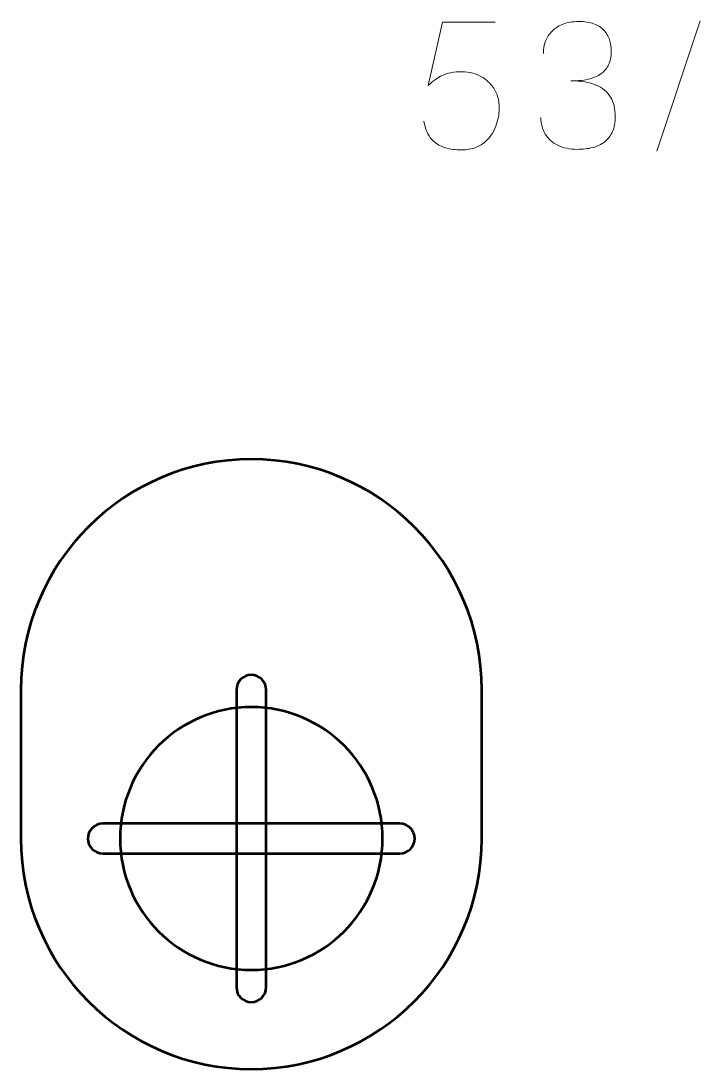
# Model space of a CAD drawing. Header units: centimetres. Extents: x -211 to 242, y -245 to 228.
# Drawn here: x -210.65 to -196.94, y -194.15 to -173.01 of the extents above; entities that cross this region are included whole.
import ezdxf

# ---------------------------------------------------------------- set-up
doc = ezdxf.new("R2010")
doc.units = ezdxf.units.CM
doc.header["$MEASUREMENT"] = 0
doc.layers.add('Layer 1', color=7, linetype='Continuous')

msp = doc.modelspace()

# ---------------------------------------------------------------- linework, layer by layer
at = {"layer": 'Layer 1', "color": 30, "lineweight": 9}
for points, knots in [([(-201.07632, -173.03334), (-201.07632, -173.03334), (-202.14358, -173.03334), (-202.14358, -173.03334), (-202.14358, -173.03334), (-202.14358, -173.03334), (-202.42818, -174.30694), (-202.42818, -174.30694), (-202.42818, -174.30694), (-202.37837, -174.26425), (-202.33094, -174.22571), (-202.28528, -174.19191), (-202.28528, -174.19191), (-202.24022, -174.15811), (-202.19279, -174.12965), (-202.14239, -174.10594), (-202.14239, -174.10594), (-202.09258, -174.08222), (-202.03566, -174.06443), (-201.97163, -174.05198), (-201.97163, -174.05198), (-201.90819, -174.03953), (-201.83229, -174.03301), (-201.74513, -174.03301), (-201.74513, -174.03301), (-201.67398, -174.03301), (-201.60283, -174.04249), (-201.53168, -174.06206), (-201.53168, -174.06206), (-201.46053, -174.08103), (-201.39294, -174.11009), (-201.3289, -174.14863), (-201.3289, -174.14863), (-201.26427, -174.18776), (-201.20735, -174.23638), (-201.15755, -174.29508), (-201.15755, -174.29508), (-201.10715, -174.35378), (-201.06742, -174.42256), (-201.03896, -174.50141), (-201.03896, -174.50141), (-201.00991, -174.58027), (-200.99509, -174.6698), (-200.99449, -174.76942), (-200.99449, -174.76942), (-200.9939, -174.80618), (-200.99805, -174.85242), (-201.00635, -174.90697), (-201.00635, -174.90697), (-201.01406, -174.96152), (-201.02829, -175.02081), (-201.04845, -175.08366), (-201.04845, -175.08366), (-201.06861, -175.14651), (-201.09707, -175.20877), (-201.13324, -175.27043), (-201.13324, -175.27043), (-201.16941, -175.3321), (-201.21565, -175.38843), (-201.27139, -175.43942), (-201.27139, -175.43942), (-201.32712, -175.49041), (-201.39472, -175.53132), (-201.47357, -175.56215), (-201.47357, -175.56215), (-201.55303, -175.59239), (-201.64611, -175.6084), (-201.75225, -175.60899), (-201.75225, -175.60899), (-201.87913, -175.6084), (-201.98586, -175.59476), (-202.07243, -175.56927), (-202.07243, -175.56927), (-202.15899, -175.54318), (-202.22955, -175.50938), (-202.2841, -175.46669), (-202.2841, -175.46669), (-202.33924, -175.424), (-202.38193, -175.37716), (-202.41276, -175.32617), (-202.41276, -175.32617), (-202.44359, -175.27518), (-202.46672, -175.22419), (-202.48213, -175.1732), (-202.48213, -175.1732), (-202.49755, -175.1222), (-202.50941, -175.07536), (-202.51712, -175.03267), (-202.51712, -175.03267), (-202.50941, -175.07536), (-202.49755, -175.1222), (-202.48213, -175.1732), (-202.48213, -175.1732), (-202.46672, -175.22419), (-202.44359, -175.27518), (-202.41276, -175.32617), (-202.41276, -175.32617), (-202.38193, -175.37716), (-202.33924, -175.424), (-202.2841, -175.46669), (-202.2841, -175.46669), (-202.22955, -175.50938), (-202.15899, -175.54318), (-202.07243, -175.56927), (-202.07243, -175.56927), (-201.98586, -175.59476), (-201.87913, -175.6084), (-201.75225, -175.60899), (-201.75225, -175.60899), (-201.64611, -175.6084), (-201.55303, -175.59239), (-201.47357, -175.56215), (-201.47357, -175.56215), (-201.39472, -175.53132), (-201.32712, -175.49041), (-201.27139, -175.43942), (-201.27139, -175.43942), (-201.21565, -175.38843), (-201.16941, -175.3321), (-201.13324, -175.27043), (-201.13324, -175.27043), (-201.09707, -175.20877), (-201.06861, -175.14651), (-201.04845, -175.08366), (-201.04845, -175.08366), (-201.02829, -175.02081), (-201.01406, -174.96152), (-201.00635, -174.90697), (-201.00635, -174.90697), (-200.99805, -174.85242), (-200.9939, -174.80618), (-200.99449, -174.76942), (-200.99449, -174.76942), (-200.99509, -174.6698), (-201.00991, -174.58027), (-201.03896, -174.50141), (-201.03896, -174.50141), (-201.06742, -174.42256), (-201.10715, -174.35378), (-201.15755, -174.29508), (-201.15755, -174.29508), (-201.20735, -174.23638), (-201.26427, -174.18776), (-201.3289, -174.14863), (-201.3289, -174.14863), (-201.39294, -174.11009), (-201.46053, -174.08103), (-201.53168, -174.06206), (-201.53168, -174.06206), (-201.60283, -174.04249), (-201.67398, -174.03301), (-201.74513, -174.03301), (-201.74513, -174.03301), (-201.83229, -174.03301), (-201.90819, -174.03953), (-201.97163, -174.05198), (-201.97163, -174.05198), (-202.03566, -174.06443), (-202.09258, -174.08222), (-202.14239, -174.10594), (-202.14239, -174.10594), (-202.19279, -174.12965), (-202.24022, -174.15811), (-202.28528, -174.19191), (-202.28528, -174.19191), (-202.33094, -174.22571), (-202.37837, -174.26425), (-202.42818, -174.30694), (-202.42818, -174.30694), (-202.42818, -174.30694), (-202.14358, -173.03334), (-202.14358, -173.03334), (-202.14358, -173.03334), (-202.14358, -173.03334), (-201.07632, -173.03334), (-201.07632, -173.03334)], [0, 0, 0, 0, 0.02272727, 0.02272727, 0.02272727, 0.02272727, 0.04545455, 0.04545455, 0.04545455, 0.04545455, 0.06818182, 0.06818182, 0.06818182, 0.06818182, 0.09090909, 0.09090909, 0.09090909, 0.09090909, 0.11363636, 0.11363636, 0.11363636, 0.11363636, 0.13636364, 0.13636364, 0.13636364, 0.13636364, 0.15909091, 0.15909091, 0.15909091, 0.15909091, 0.18181818, 0.18181818, 0.18181818, 0.18181818, 0.20454545, 0.20454545, 0.20454545, 0.20454545, 0.22727273, 0.22727273, 0.22727273, 0.22727273, 0.25, 0.25, 0.25, 0.25, 0.27272727, 0.27272727, 0.27272727, 0.27272727, 0.29545455, 0.29545455, 0.29545455, 0.29545455, 0.31818182, 0.31818182, 0.31818182, 0.31818182, 0.34090909, 0.34090909, 0.34090909, 0.34090909, 0.36363636, 0.36363636, 0.36363636, 0.36363636, 0.38636364, 0.38636364, 0.38636364, 0.38636364, 0.40909091, 0.40909091, 0.40909091, 0.40909091, 0.43181818, 0.43181818, 0.43181818, 0.43181818, 0.45454545, 0.45454545, 0.45454545, 0.45454545, 0.47727273, 0.47727273, 0.47727273, 0.47727273, 0.5, 0.5, 0.5, 0.5, 0.52272727, 0.52272727, 0.52272727, 0.52272727, 0.54545455, 0.54545455, 0.54545455, 0.54545455, 0.56818182, 0.56818182, 0.56818182, 0.56818182, 0.59090909, 0.59090909, 0.59090909, 0.59090909, 0.61363636, 0.61363636, 0.61363636, 0.61363636, 0.63636364, 0.63636364, 0.63636364, 0.63636364, 0.65909091, 0.65909091, 0.65909091, 0.65909091, 0.68181818, 0.68181818, 0.68181818, 0.68181818, 0.70454545, 0.70454545, 0.70454545, 0.70454545, 0.72727273, 0.72727273, 0.72727273, 0.72727273, 0.75, 0.75, 0.75, 0.75, 0.77272727, 0.77272727, 0.77272727, 0.77272727, 0.79545455, 0.79545455, 0.79545455, 0.79545455, 0.81818182, 0.81818182, 0.81818182, 0.81818182, 0.84090909, 0.84090909, 0.84090909, 0.84090909, 0.86363636, 0.86363636, 0.86363636, 0.86363636, 0.88636364, 0.88636364, 0.88636364, 0.88636364, 0.90909091, 0.90909091, 0.90909091, 0.90909091, 0.93181818, 0.93181818, 0.93181818, 0.93181818, 0.95454545, 0.95454545, 0.95454545, 0.95454545, 0.97727273, 0.97727273, 0.97727273, 0.97727273, 1, 1, 1, 1]), ([(-200.15492, -174.95441), (-200.15432, -175.08248), (-200.12468, -175.19395), (-200.06598, -175.29059), (-200.06598, -175.29059), (-200.00728, -175.38665), (-199.92368, -175.46195), (-199.81458, -175.5159), (-199.81458, -175.5159), (-199.70548, -175.56986), (-199.57445, -175.59713), (-199.42207, -175.59832), (-199.42207, -175.59832), (-199.30763, -175.59832), (-199.20387, -175.58646), (-199.1096, -175.56156), (-199.1096, -175.56156), (-199.01591, -175.53666), (-198.93528, -175.49812), (-198.86709, -175.44535), (-198.86709, -175.44535), (-198.7989, -175.39258), (-198.74673, -175.32439), (-198.70937, -175.24138), (-198.70937, -175.24138), (-198.67261, -175.15778), (-198.65423, -175.05758), (-198.65364, -174.94018), (-198.65364, -174.94018), (-198.65305, -174.78365), (-198.68506, -174.65142), (-198.74851, -174.54411), (-198.74851, -174.54411), (-198.81195, -174.43679), (-198.91037, -174.35615), (-199.0426, -174.30101), (-199.0426, -174.30101), (-199.17482, -174.24587), (-199.34439, -174.218), (-199.55014, -174.218), (-199.55014, -174.218), (-199.39657, -174.21859), (-199.26791, -174.20436), (-199.16296, -174.17531), (-199.16296, -174.17531), (-199.0586, -174.14625), (-198.975, -174.10534), (-198.91215, -174.05198), (-198.91215, -174.05198), (-198.8493, -173.99921), (-198.80365, -173.93636), (-198.77637, -173.86402), (-198.77637, -173.86402), (-198.74851, -173.79228), (-198.73487, -173.71342), (-198.73546, -173.62745), (-198.73546, -173.62745), (-198.73487, -173.54147), (-198.74673, -173.46202), (-198.77044, -173.3885), (-198.77044, -173.3885), (-198.79357, -173.31498), (-198.83152, -173.25035), (-198.8831, -173.19521), (-198.8831, -173.19521), (-198.93468, -173.14007), (-199.00287, -173.09678), (-199.08647, -173.06595), (-199.08647, -173.06595), (-199.17067, -173.03512), (-199.27324, -173.0197), (-199.39361, -173.01911), (-199.39361, -173.01911), (-199.51338, -173.0197), (-199.61832, -173.03749), (-199.70726, -173.07188), (-199.70726, -173.07188), (-199.79679, -173.10627), (-199.87031, -173.15311), (-199.92961, -173.213), (-199.92961, -173.213), (-199.98831, -173.27288), (-200.03218, -173.34107), (-200.06124, -173.41815), (-200.06124, -173.41815), (-200.09088, -173.49523), (-200.10511, -173.57705), (-200.10511, -173.66302), (-200.10511, -173.66302), (-200.10511, -173.57705), (-200.09088, -173.49523), (-200.06124, -173.41815), (-200.06124, -173.41815), (-200.03218, -173.34107), (-199.98831, -173.27288), (-199.92961, -173.213), (-199.92961, -173.213), (-199.87031, -173.15311), (-199.79679, -173.10627), (-199.70726, -173.07188), (-199.70726, -173.07188), (-199.61832, -173.03749), (-199.51338, -173.0197), (-199.39361, -173.01911), (-199.39361, -173.01911), (-199.27324, -173.0197), (-199.17067, -173.03512), (-199.08647, -173.06595), (-199.08647, -173.06595), (-199.00287, -173.09678), (-198.93468, -173.14007), (-198.8831, -173.19521), (-198.8831, -173.19521), (-198.83152, -173.25035), (-198.79357, -173.31498), (-198.77044, -173.3885), (-198.77044, -173.3885), (-198.74673, -173.46202), (-198.73487, -173.54147), (-198.73546, -173.62745), (-198.73546, -173.62745), (-198.73487, -173.71342), (-198.74851, -173.79228), (-198.77637, -173.86402), (-198.77637, -173.86402), (-198.80365, -173.93636), (-198.8493, -173.99921), (-198.91215, -174.05198), (-198.91215, -174.05198), (-198.975, -174.10534), (-199.0586, -174.14625), (-199.16296, -174.17531), (-199.16296, -174.17531), (-199.26791, -174.20436), (-199.39657, -174.21859), (-199.55014, -174.218), (-199.55014, -174.218), (-199.34439, -174.218), (-199.17482, -174.24587), (-199.0426, -174.30101), (-199.0426, -174.30101), (-198.91037, -174.35615), (-198.81195, -174.43679), (-198.74851, -174.54411), (-198.74851, -174.54411), (-198.68506, -174.65142), (-198.65305, -174.78365), (-198.65364, -174.94018), (-198.65364, -174.94018), (-198.65423, -175.05758), (-198.67261, -175.15778), (-198.70937, -175.24138), (-198.70937, -175.24138), (-198.74673, -175.32439), (-198.7989, -175.39258), (-198.86709, -175.44535), (-198.86709, -175.44535), (-198.93528, -175.49812), (-199.01591, -175.53666), (-199.1096, -175.56156), (-199.1096, -175.56156), (-199.20387, -175.58646), (-199.30763, -175.59832), (-199.42207, -175.59832), (-199.42207, -175.59832), (-199.57445, -175.59713), (-199.70548, -175.56986), (-199.81458, -175.5159), (-199.81458, -175.5159), (-199.92368, -175.46195), (-200.00728, -175.38665), (-200.06598, -175.29059), (-200.06598, -175.29059), (-200.12468, -175.19395), (-200.15432, -175.08248), (-200.15492, -174.95441)], [0, 0, 0, 0, 0.02272727, 0.02272727, 0.02272727, 0.02272727, 0.04545455, 0.04545455, 0.04545455, 0.04545455, 0.06818182, 0.06818182, 0.06818182, 0.06818182, 0.09090909, 0.09090909, 0.09090909, 0.09090909, 0.11363636, 0.11363636, 0.11363636, 0.11363636, 0.13636364, 0.13636364, 0.13636364, 0.13636364, 0.15909091, 0.15909091, 0.15909091, 0.15909091, 0.18181818, 0.18181818, 0.18181818, 0.18181818, 0.20454545, 0.20454545, 0.20454545, 0.20454545, 0.22727273, 0.22727273, 0.22727273, 0.22727273, 0.25, 0.25, 0.25, 0.25, 0.27272727, 0.27272727, 0.27272727, 0.27272727, 0.29545455, 0.29545455, 0.29545455, 0.29545455, 0.31818182, 0.31818182, 0.31818182, 0.31818182, 0.34090909, 0.34090909, 0.34090909, 0.34090909, 0.36363636, 0.36363636, 0.36363636, 0.36363636, 0.38636364, 0.38636364, 0.38636364, 0.38636364, 0.40909091, 0.40909091, 0.40909091, 0.40909091, 0.43181818, 0.43181818, 0.43181818, 0.43181818, 0.45454545, 0.45454545, 0.45454545, 0.45454545, 0.47727273, 0.47727273, 0.47727273, 0.47727273, 0.5, 0.5, 0.5, 0.5, 0.52272727, 0.52272727, 0.52272727, 0.52272727, 0.54545455, 0.54545455, 0.54545455, 0.54545455, 0.56818182, 0.56818182, 0.56818182, 0.56818182, 0.59090909, 0.59090909, 0.59090909, 0.59090909, 0.61363636, 0.61363636, 0.61363636, 0.61363636, 0.63636364, 0.63636364, 0.63636364, 0.63636364, 0.65909091, 0.65909091, 0.65909091, 0.65909091, 0.68181818, 0.68181818, 0.68181818, 0.68181818, 0.70454545, 0.70454545, 0.70454545, 0.70454545, 0.72727273, 0.72727273, 0.72727273, 0.72727273, 0.75, 0.75, 0.75, 0.75, 0.77272727, 0.77272727, 0.77272727, 0.77272727, 0.79545455, 0.79545455, 0.79545455, 0.79545455, 0.81818182, 0.81818182, 0.81818182, 0.81818182, 0.84090909, 0.84090909, 0.84090909, 0.84090909, 0.86363636, 0.86363636, 0.86363636, 0.86363636, 0.88636364, 0.88636364, 0.88636364, 0.88636364, 0.90909091, 0.90909091, 0.90909091, 0.90909091, 0.93181818, 0.93181818, 0.93181818, 0.93181818, 0.95454545, 0.95454545, 0.95454545, 0.95454545, 0.97727273, 0.97727273, 0.97727273, 0.97727273, 1, 1, 1, 1]), ([(-197.81407, -175.6339), (-197.81407, -175.6339), (-196.94247, -173.00844), (-196.94247, -173.00844), (-196.94247, -173.00844), (-196.94247, -173.00844), (-197.81407, -175.6339), (-197.81407, -175.6339)], [0, 0, 0, 0, 0.5, 0.5, 0.5, 0.5, 1, 1, 1, 1])]:
    msp.add_open_spline(points, degree=3, knots=knots, dxfattribs=at)
at = {"layer": 'Layer 1', "color": 250, "lineweight": 53}
for points, knots in [([(-201.35, -189.5), (-201.35, -192.06768), (-203.43232, -194.15), (-206, -194.15), (-206, -194.15), (-208.56768, -194.15), (-210.65, -192.06768), (-210.65, -189.5), (-210.65, -189.5), (-210.65, -189.5), (-210.65, -186.5), (-210.65, -186.5), (-210.65, -186.5), (-210.65, -183.93232), (-208.56768, -181.85), (-206, -181.85), (-206, -181.85), (-203.43232, -181.85), (-201.35, -183.93232), (-201.35, -186.5), (-201.35, -186.5), (-201.35, -186.5), (-201.35, -189.5), (-201.35, -189.5)], [0, 0, 0, 0, 0.16666667, 0.16666667, 0.16666667, 0.16666667, 0.33333333, 0.33333333, 0.33333333, 0.33333333, 0.5, 0.5, 0.5, 0.5, 0.66666667, 0.66666667, 0.66666667, 0.66666667, 0.83333333, 0.83333333, 0.83333333, 0.83333333, 1, 1, 1, 1]), ([(-205.70001, -192.49997), (-205.70001, -192.66563), (-205.83435, -192.79997), (-206.00001, -192.79997), (-206.00001, -192.79997), (-206.16567, -192.79997), (-206.30001, -192.66563), (-206.30001, -192.49997), (-206.30001, -192.49997), (-206.30001, -192.49997), (-206.30001, -186.49997), (-206.30001, -186.49997), (-206.30001, -186.49997), (-206.30001, -186.33431), (-206.16567, -186.19997), (-206.00001, -186.19997), (-206.00001, -186.19997), (-205.83435, -186.19997), (-205.70001, -186.33431), (-205.70001, -186.49997), (-205.70001, -186.49997), (-205.70001, -186.49997), (-205.70001, -192.49997), (-205.70001, -192.49997)], [0, 0, 0, 0, 0.16666667, 0.16666667, 0.16666667, 0.16666667, 0.33333333, 0.33333333, 0.33333333, 0.33333333, 0.5, 0.5, 0.5, 0.5, 0.66666667, 0.66666667, 0.66666667, 0.66666667, 0.83333333, 0.83333333, 0.83333333, 0.83333333, 1, 1, 1, 1]), ([(-206.00001, -186.84997), (-204.53668, -186.84997), (-203.35001, -188.03664), (-203.35001, -189.49997), (-203.35001, -189.49997), (-203.35001, -190.9633), (-204.53668, -192.14997), (-206.00001, -192.14997), (-206.00001, -192.14997), (-207.46334, -192.14997), (-208.65001, -190.9633), (-208.65001, -189.49997), (-208.65001, -189.49997), (-208.65001, -188.03664), (-207.46334, -186.84997), (-206.00001, -186.84997)], [0, 0, 0, 0, 0.25, 0.25, 0.25, 0.25, 0.5, 0.5, 0.5, 0.5, 0.75, 0.75, 0.75, 0.75, 1, 1, 1, 1]), ([(-209.00001, -189.79997), (-209.16567, -189.79997), (-209.30001, -189.66563), (-209.30001, -189.49997), (-209.30001, -189.49997), (-209.30001, -189.33431), (-209.16567, -189.19997), (-209.00001, -189.19997), (-209.00001, -189.19997), (-209.00001, -189.19997), (-203.00001, -189.19997), (-203.00001, -189.19997), (-203.00001, -189.19997), (-202.83435, -189.19997), (-202.70001, -189.33431), (-202.70001, -189.49997), (-202.70001, -189.49997), (-202.70001, -189.66563), (-202.83435, -189.79997), (-203.00001, -189.79997), (-203.00001, -189.79997), (-203.00001, -189.79997), (-209.00001, -189.79997), (-209.00001, -189.79997)], [0, 0, 0, 0, 0.16666667, 0.16666667, 0.16666667, 0.16666667, 0.33333333, 0.33333333, 0.33333333, 0.33333333, 0.5, 0.5, 0.5, 0.5, 0.66666667, 0.66666667, 0.66666667, 0.66666667, 0.83333333, 0.83333333, 0.83333333, 0.83333333, 1, 1, 1, 1])]:
    msp.add_open_spline(points, degree=3, knots=knots, dxfattribs=at)

doc.saveas('drawing.dxf')
